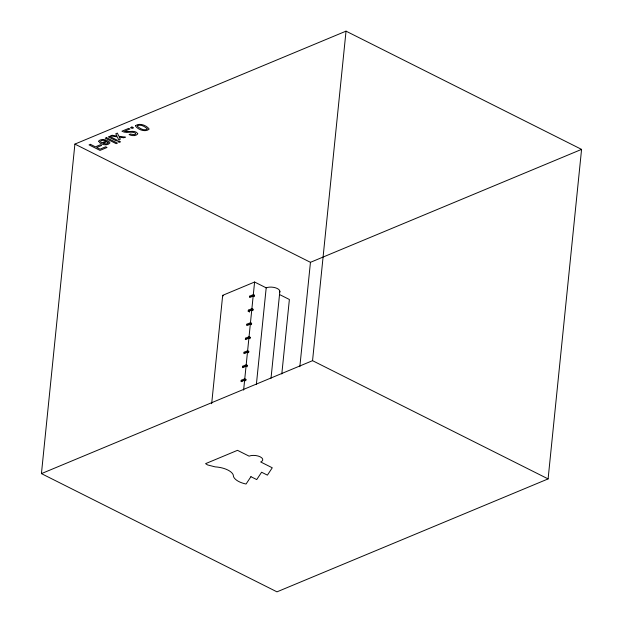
<?xml version="1.0" encoding="UTF-8"?>
<svg xmlns="http://www.w3.org/2000/svg" width="623" height="623" viewBox="0 0 623 623"><rect width="100%" height="100%" fill="white"/><g stroke="black" fill="none" stroke-linecap="round" stroke-linejoin="round"><path stroke-width="0.93" d="M41.43 473.62L74.9 144.092L346.03 31.15L581.571 149.38L548.1 478.908L276.97 591.85L41.43 473.62L312.551 360.678L548.1 478.908M211.672 403.681L222.676 295.349L254.597 282.024L266.192 287.842A7.912 3.59 5.8 0 1 275.639 287.849A7.912 3.59 5.8 0 1 279.672 292.164M241.202 380.287L241.054 381.689L244.629 380.201L245.789 380.785L245.929 379.384L244.769 378.8L241.202 380.287L242.363 380.871L245.929 379.384M242.627 366.262L242.479 367.663L246.054 366.176L247.214 366.76L247.354 365.358L246.194 364.774L242.627 366.262L243.78 366.846L247.354 365.358M244.052 352.236L243.905 353.638L247.479 352.151L248.632 352.735L248.779 351.333L247.619 350.749L244.052 352.236L245.205 352.82L248.779 351.333M245.478 338.211L245.33 339.613L248.904 338.125L250.057 338.71L250.205 337.308L249.044 336.724L245.478 338.211L246.63 338.795L250.205 337.308M246.895 324.186L246.755 325.588L250.329 324.1L251.482 324.684L251.63 323.282L250.469 322.698L246.895 324.186L248.055 324.77L251.63 323.282M248.32 310.161L248.18 311.562L251.747 310.075L252.907 310.659L253.055 309.257L251.894 308.673L248.32 310.161L249.48 310.745L253.055 309.257M249.745 296.135L249.605 297.537L253.172 296.05L254.332 296.634L254.48 295.232L253.32 294.648L249.745 296.135L250.905 296.719L254.48 295.232M249.34 312.146L249.48 310.745M243.616 390.123L244.629 380.201M244.769 378.8L246.054 366.176M246.194 364.774L247.479 352.151M247.619 350.749L248.904 338.125M249.044 336.724L250.329 324.1M250.469 322.698L251.747 310.075M251.894 308.673L253.172 296.05M253.32 294.648L254.597 282.024M256.365 384.57L266.192 287.842M271.013 378.293L279.859 291.237M281.806 373.964L289.376 299.484L279.439 294.492M299.842 366.69L310.449 262.322L581.571 149.38M312.551 360.678L346.03 31.15M74.9 144.092L310.449 262.322M222.676 295.349L223.384 295.878M137.699 133.571L137.683 133.976C135.604 136.382 131.663 135.845 129.078 134.56L130.332 134.031L134.327 134.693L135.619 134.093L135.549 133.151C131.414 130.744 126.15 133.883 121.937 131.196L128.696 128.377L129.966 129.016L124.584 131.258C128.704 132.637 134.747 129.397 137.699 133.571M98.73 141.164C100.007 144.886 107.514 146.28 109.913 142.924L109.461 141.982L107.234 140.596L101.837 142.846C98.107 141.102 103.161 139.505 104.859 140.611L106.074 140.105C103.768 139.404 100.334 138.984 98.73 141.164M135.619 125.612L135.541 126.126C138.29 129.786 144.98 132.349 148.959 129.366L149.053 128.836C146.226 125.285 139.63 122.692 135.619 125.612M108.207 142.846L106.401 143.944L102.943 143.368L107.031 141.662L108.207 142.846M137.512 125.651L137.418 126.383C139.864 128.416 144.248 131.219 147.308 129.062L147.293 128.735C144.816 126.64 140.853 124.086 137.512 125.651M250.929 476.681L246.054 484.032A17.693 8.029 5.8 0 1 234.505 478.269L234.373 478.106A17.693 8.029 5.8 0 1 233.314 475.108A17.756 8.06 5.8 0 0 215.153 466.868L207.623 464.953L205.582 463.652L237.503 450.328L249.091 456.145A7.912 3.59 5.8 0 1 260.227 456.838A7.912 3.59 5.8 0 1 260.687 461.97L272.274 467.787L267.399 475.139L261.605 472.234L256.723 479.585L250.929 476.681M125.215 137.138L123.751 137.784L119.219 137.083L120.348 139.202L118.744 139.871L117.303 136.889L110.614 135.907L112.179 135.253L116.96 136.024L115.785 133.758L117.365 133.096L118.876 136.235L125.215 137.138M90.413 144.326L89.05 144.894L100.015 150.4L107.024 147.48L105.684 146.81L100.046 149.154L96.713 147.487L101.674 145.416L100.365 144.762L95.405 146.826L90.413 144.326M106.463 137.636L105.225 138.158L116.189 143.664L117.428 143.15L106.463 137.636M109.578 136.344L108.316 136.865L116.275 140.86L117.537 140.339L109.578 136.344M131.967 127.014L130.526 127.614L132.154 128.431L133.595 127.832L131.967 127.014M119.024 141.086L117.763 141.608L119.289 142.371L120.543 141.849L119.024 141.086"/></g></svg>
